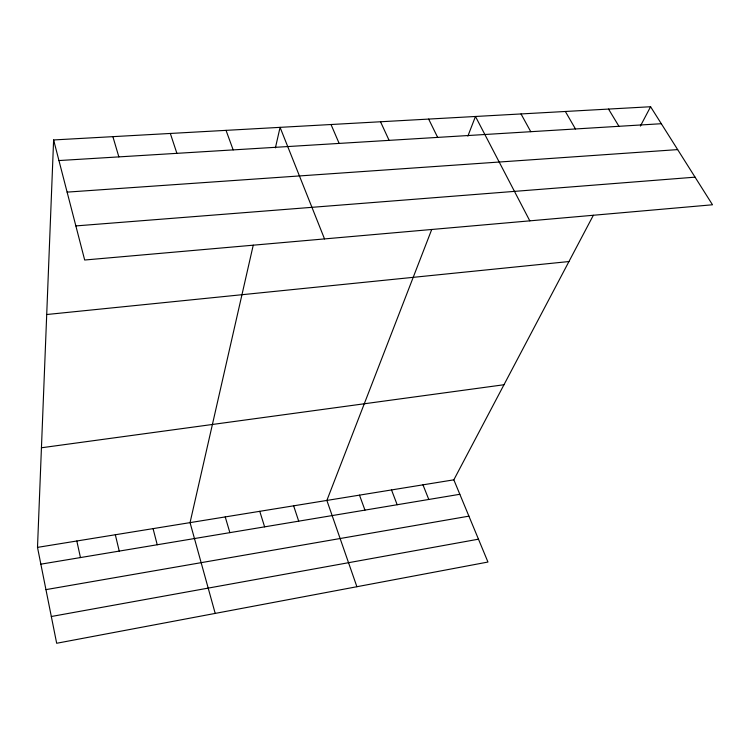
<?xml version="1.0" encoding="UTF-8"?>
<svg xmlns="http://www.w3.org/2000/svg" width="750" height="750" viewBox="0 0 750 750"><rect width="100%" height="100%" fill="white"/><g stroke="black" fill="none" stroke-linecap="round" stroke-linejoin="round"><path stroke-width="1.12" d="M593.353 215.259L453.834 479.831L487.959 562.041L56.672 643.266L37.5 547.378L53.616 139.95L650.588 106.734L712.5 204.778L84.684 260.016L53.616 139.95M253.247 245.156L190.05 522.628L215.203 613.406M275.409 147.863L280.078 127.35L324.525 238.912M431.737 229.462L326.869 500.428L356.897 586.725M467.878 136.088L475.472 116.475L529.809 220.856M640.388 126.084L650.588 106.734M51.319 616.509L478.472 539.184M45.947 589.631L468.909 516.15M40.856 564.169L459.834 494.288M37.5 547.378L453.834 479.831M41.438 447.769L503.981 384.741M46.706 314.522L568.95 261.544M75.853 225.919L695.062 177.159M67.116 192.122L677.663 149.606M58.941 160.556L661.312 123.713M608.531 109.069L618.956 126.309M565.359 111.478L575.456 128.963M521.025 113.944L530.775 131.7M428.653 119.081L437.653 137.391M380.522 121.762L389.1 140.363M331.022 124.519L339.15 143.419M422.963 484.837L428.784 499.462M391.519 489.938L397.172 504.741M359.494 495.141L364.959 510.113M226.031 130.359L233.166 149.897M293.634 505.819L298.706 521.166M170.325 133.453L176.897 153.338M259.762 511.322L264.619 526.847M112.884 136.65L118.856 156.891M225.234 516.919L229.875 532.641M153.066 528.628L157.228 544.763M115.331 534.75L119.241 551.1M76.819 541.003L80.456 557.569"/></g></svg>
